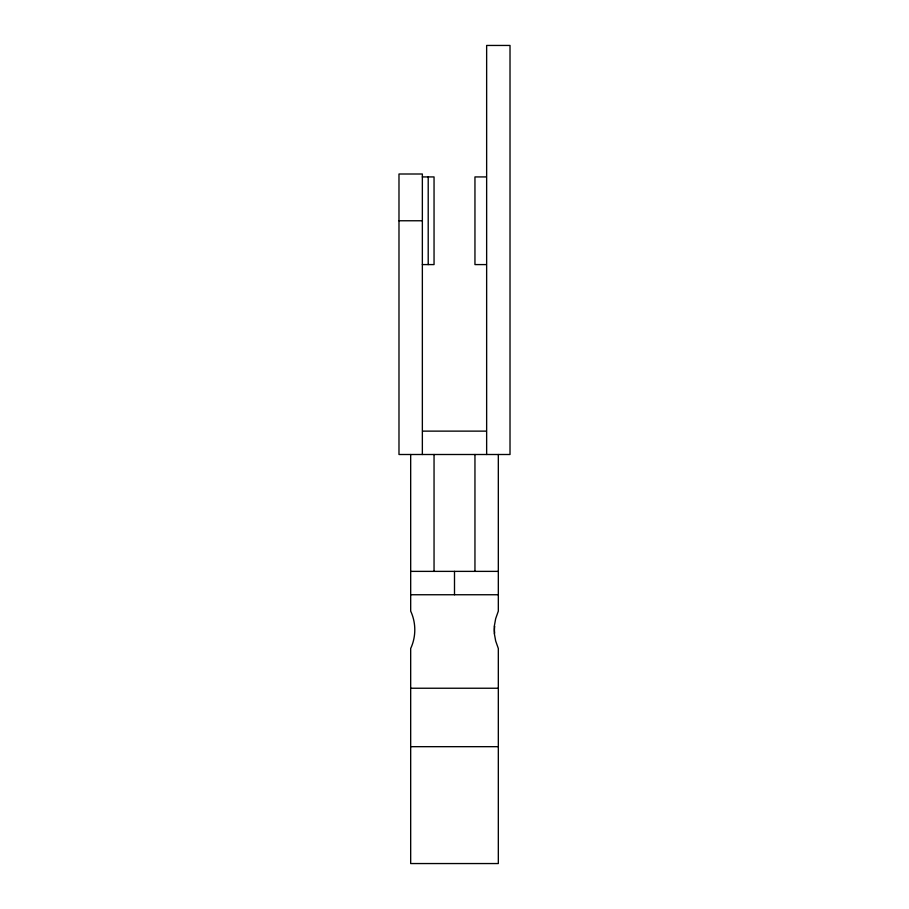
<?xml version="1.0" encoding="UTF-8"?>
<svg xmlns="http://www.w3.org/2000/svg" width="909" height="909" viewBox="0 0 909 909"><rect width="100%" height="100%" fill="white"/><g stroke="black" fill="none" stroke-linecap="round" stroke-linejoin="round"><path stroke-width="1.36" d="M494.314 626.119L495.678 618.643L498.325 611.109L498.325 454.5M422.355 176.925L434.048 176.925L434.048 264.587L422.355 264.587M486.167 176.925L474.952 176.925L474.952 264.587L486.167 264.587M398.983 220.762L422.355 220.762M422.878 431.127L486.122 431.127M410.675 571.375L498.325 571.375M410.675 594.747L498.325 594.747M410.675 688.238L498.325 688.238M410.675 746.675L498.325 746.675M494.314 633.493L495.678 640.97L498.325 648.503L498.325 863.55L410.675 863.55L410.675 648.503C416.152 636.777 416.163 622.87 410.686 611.132L410.675 454.5M486.645 454.5L486.645 45.45L510.017 45.45L510.017 454.5L398.983 454.5L398.983 174.005L422.355 174.005L422.355 454.5M474.952 454.5L474.952 571.375M454.5 571.375L454.5 594.747M434.048 454.5L434.048 571.375M428.207 176.925L428.207 264.587M494.541 626.244A17.021 6.92 -89.8 0 0 494.519 633.391A17.021 6.92 89.8 0 1 494.519 626.233"/></g></svg>
